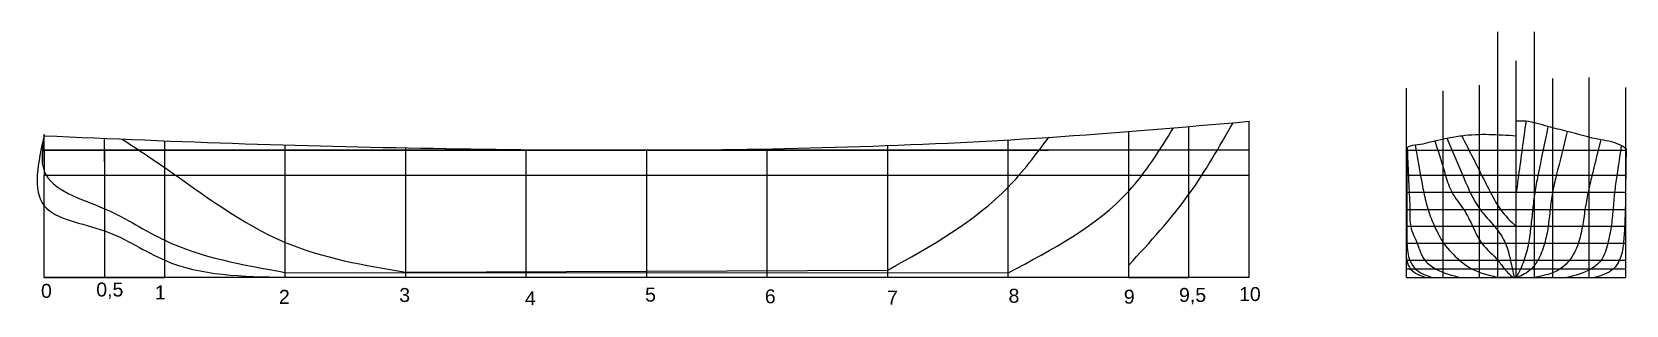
# Model space of a CAD drawing. Header units: millimetres. Extents: x -77483 to 13802, y 2154 to 17812.
import ezdxf

# ---------------------------------------------------------------- set-up
doc = ezdxf.new("R2010")
doc.units = ezdxf.units.MM
doc.styles.get("Standard").update_dxf_attribs({"font": 'arial.ttf'})

msp = doc.modelspace()

# ---------------------------------------------------------------- linework, layer by layer
at = {"color": 40, "true_color": 0xf8d731}
for p, q in [((6462, 3736), (6462, 17812)), ((8555, 3736), (8555, 17812)), ((-53777, 11036), (-53777, 11128))]:
    msp.add_line(p, q, dxfattribs=at)
at = {"color": 1}
for p, q in [((7509, 12003), (7509, 16155)), ((7509, 3736), (7509, 12003)), ((3325, 3736), (3325, 11036)), ((5416, 3736), (5416, 11036)), ((9600, 3736), (9600, 11036)), ((11691, 3736), (11691, 11036)), ((-62977, 4033), (-21577, 4012)), ((-56077, 4035), (-28477, 4165)), ((1234, 3736), (3325, 3736)), ((3325, 3736), (5416, 3736)), ((7509, 3736), (9600, 3736)), ((9600, 3736), (11691, 3736))]:
    msp.add_line(p, q, dxfattribs=at)
at = {"color": 7}
for p, q in [((5416, 11036), (5416, 14758)), ((9600, 11036), (9600, 15145)), ((11691, 11036), (11691, 15188)), ((13784, 10637), (13784, 14618)), ((1234, 11036), (1234, 14594)), ((3325, 11036), (3325, 14443)), ((-76777, 10306), (-76777, 11939)), ((-14677, 11036), (-14677, 12106)), ((-11227, 11036), (-11227, 12389)), ((-7777, 11036), (-7777, 12686)), ((-73327, 10360), (-73327, 11712)), ((-69877, 10537), (-69877, 11570)), ((-62977, 10306), (-62977, 11331)), ((-56077, 10668), (-56077, 11168)), ((-49177, 10900), (-49177, 11066)), ((-42277, 11010), (-42277, 11036)), ((-35377, 11036), (-35377, 11108)), ((-28477, 11036), (-28477, 11298)), ((-21577, 11036), (-21577, 11626)), ((1234, 11036), (13784, 11036)), ((5416, 3736), (6462, 3736))]:
    msp.add_line(p, q, dxfattribs=at)
at = {"color": 7, "true_color": 0xffffff}
for p, q in [((-7777, 11036), (-76777, 11036)), ((-76777, 11036), (-76777, 9576)), ((-69877, 9576), (-69877, 11036)), ((-62977, 9576), (-62977, 11036)), ((-56077, 9576), (-56077, 11036)), ((-49177, 9576), (-49177, 11036)), ((-42277, 9576), (-42277, 11036)), ((-35377, 9576), (-35377, 11036)), ((-28477, 9576), (-28477, 11036)), ((-21577, 9576), (-21577, 11036)), ((-14677, 9576), (-14677, 11036)), ((-7777, 9576), (-7777, 11036)), ((-7777, 9576), (-76777, 9576)), ((-76777, 3736), (-76777, 9576)), ((-69877, 3736), (-69877, 9576)), ((-62977, 3736), (-62977, 9576)), ((-56077, 3736), (-56077, 9576)), ((-49177, 3736), (-49177, 9576)), ((-42277, 3736), (-42277, 9576)), ((-35377, 3736), (-35377, 9576)), ((-28477, 3736), (-28477, 9576)), ((-21577, 3736), (-21577, 9576)), ((-14677, 3736), (-14677, 9576)), ((-7777, 3736), (-7777, 9576)), ((13784, 9576), (1234, 9576)), ((13784, 8602), (1234, 8602)), ((13784, 7629), (13784, 8602)), ((1234, 6656), (1234, 7629)), ((1234, 7629), (13784, 7629)), ((13784, 6655), (1234, 6656)), ((13784, 5682), (13784, 6655)), ((13784, 5682), (1234, 5682)), ((13784, 4709), (13784, 5682)), ((13784, 4709), (1234, 4709)), ((13784, 3736), (13784, 4709)), ((-7777, 3736), (-76777, 3736)), ((-76777, 3736), (-69877, 3736)), ((13784, 4222), (1234, 4222)), ((13784, 3736), (13784, 4222))]:
    msp.add_line(p, q, dxfattribs=at)
for p, q in [((-76777, 11036), (-65277, 11036)), ((-76777, 11036), (-76777, 11036)), ((-76777, 11036), (-73327, 11036)), ((-73327, 11036), (-73327, 3736)), ((-65277, 11036), (-53777, 11036)), ((-53777, 11036), (-53777, 11128)), ((-53777, 11036), (-42277, 11036)), ((-42277, 11036), (-30777, 11036)), ((-30777, 11036), (-19277, 11036)), ((-11227, 3736), (-11227, 11036)), ((1234, 9576), (1234, 11036)), ((13784, 9576), (13784, 11036)), ((1234, 3736), (1234, 9576)), ((13784, 3736), (13784, 9576)), ((-14677, 3736), (-11227, 3736)), ((1234, 3736), (13784, 3736))]:
    msp.add_line(p, q)
at = {"color": 5}
for p, q in [((1239, 9576), (1239, 9580)), ((7509, 3736), (6543, 3736))]:
    msp.add_line(p, q, dxfattribs=at)
at = {"color": 1}
for points in [[(-76777, 11923), (-76777, 7848), (-73327, 6414), (-69877, 4723), (-62977, 3753)], [(-76777, 11939), (-76777, 9833), (-73327, 7678), (-69877, 5870), (-62977, 4033)], [(-76777, 11861), (-65277, 11402), (-53777, 11128), (-42277, 11036), (-30777, 11221), (-19277, 11769), (-7777, 12686)], [(-21577, 4012), (-14677, 8688), (-12109, 12315)], [(-14677, 4440), (-11227, 8507), (-8703, 12606)], [(-72321, 11670), (-69877, 10034), (-62977, 5749), (-56077, 4035)], [(-28477, 4165), (-21577, 8917), (-19257, 11770)]]:
    msp.add_spline(points, degree=3, dxfattribs=at)
at = {"color": 5}
for points in [[(1234, 11036), (1270, 11168), (1724, 11331), (2856, 11570), (3542, 11712), (4390, 11861), (7509, 11861)], [(13802, 11108), (13526, 11298), (12347, 11626), (10434, 12106), (9327, 12389), (8062, 12686), (7509, 12686)], [(1239, 9576), (1239, 8602), (1239, 7629), (1239, 6655), (1252, 5682), (1427, 4709), (1747, 4222), (2725, 3736)]]:
    msp.add_spline(points, degree=3, dxfattribs=at)
for points, knots in [([(8062, 12686), (7922, 11649), (7781, 10612), (7641, 9576), (7597, 9251), (7553, 8926), (7509, 8602)], [-3138.430193, -3138.430193, -3138.430193, -3138.430193, 0, 0, 0, 982.903861, 982.903861, 982.903861, 982.903861]), ([(9327, 12389), (9134, 11452), (8942, 10514), (8750, 9576), (8684, 9252), (8552, 8608), (8461, 7628), (8340, 6655), (8236, 5669), (8012, 4857), (7760, 4211), (7594, 3896), (7509, 3736)], [-2869.967519, -2869.967519, -2869.967519, -2869.967519, 0, 0, 0, 990.675022, 1970.21471, 2950.251062, 3932.659454, 4940.57711, 5464.795576, 6009.057461, 6009.057461, 6009.057461, 6009.057461]), ([(10434, 12106), (10224, 11262), (10014, 10419), (9804, 9576), (9723, 9252), (9564, 8611), (9452, 7629), (9346, 6650), (9158, 5655), (8835, 4824), (8327, 4102), (7856, 3874), (7572, 3736)], [-2604.433862, -2604.433862, -2604.433862, -2604.433862, 0, 0, 0, 998.53693, 1980.315927, 2961.062199, 3955.096027, 5007.488539, 5619.100344, 6546.621772, 6546.621772, 6546.621772, 6546.621772]), ([(1240, 11066), (1239, 10569), (1239, 10072), (1239, 9576), (1239, 9251), (1238, 8602), (1241, 7629), (1231, 6655), (1268, 5683), (1151, 4851), (1493, 4025), (2014, 3850), (2355, 3736)], [-1489.900856, -1489.900856, -1489.900856, -1489.900856, 0, 0, 0, 974, 1947, 2920.5, 3894, 4867.018499, 5401.405064, 6415.454372, 6415.454372, 6415.454372, 6415.454372]), ([(1270, 11168), (1291, 10637), (1312, 10107), (1333, 9576), (1346, 9251), (1372, 8601), (1442, 7634), (1385, 6612), (1882, 5691), (2146, 4721), (3105, 4048), (3845, 3859), (4330, 3736)], [-1591.76153, -1591.76153, -1591.76153, -1591.76153, 0, 0, 0, 974.993333, 1948.987686, 2923.770867, 3965.213257, 5037.654397, 5826.837519, 7324.864555, 7324.864555, 7324.864555, 7324.864555]), ([(1724, 11331), (1828, 10746), (1931, 10161), (2035, 9576), (2092, 9251), (2208, 8596), (2442, 7608), (2831, 6629), (3363, 5584), (4144, 4791), (5181, 4030), (6003, 3852), (6543, 3736)], [-1782.847445, -1782.847445, -1782.847445, -1782.847445, 0, 0, 0, 990.858214, 1994.229531, 3037.81865, 4147.679565, 5483.326974, 6337.711547, 7966.889561, 7966.889561, 7966.889561, 7966.889561]), ([(2856, 11570), (3012, 11058), (3168, 10546), (3325, 10034), (3372, 9881), (3418, 9729), (3465, 9576), (3567, 9240), (3786, 8524), (4538, 7677), (5025, 6660), (5507, 5554), (6360, 4931), (6839, 4183), (7162, 3891), (7333, 3736)], [-2063.153703, -2063.153703, -2063.153703, -2063.153703, -474.034058, -474.034058, -474.034058, 0, 0, 0, 1041.909785, 2223.844639, 3324.707142, 4431.22341, 5775.809963, 6387.421768, 7076.854143, 7076.854143, 7076.854143, 7076.854143]), ([(3542, 11712), (3844, 11000), (4147, 10288), (4449, 9576), (4588, 9249), (4873, 8577), (5437, 7555), (6274, 6711), (6938, 5751), (7148, 4876), (7290, 4222), (7361, 3898), (7396, 3736)], [-2322.978524, -2322.978524, -2322.978524, -2322.978524, 0, 0, 0, 1065.910409, 2193.575696, 3467.697453, 4622.402285, 5637.130327, 6135.746412, 6633.171783, 6633.171783, 6633.171783, 6633.171783]), ([(4390, 11861), (4775, 11099), (5161, 10337), (5546, 9576), (5710, 9251), (6044, 8592), (6599, 7537), (7190, 6965), (7509, 6655)], [-2565.006152, -2565.006152, -2565.006152, -2565.006152, 0, 0, 0, 1093.01967, 2220.684958, 3544.433895, 3544.433895, 3544.433895, 3544.433895]), ([(12347, 11626), (12299, 11429), (12251, 11232), (12203, 11036), (12085, 10549), (11966, 10062), (11848, 9576), (11769, 9252), (11612, 8608), (11441, 7631), (11308, 6648), (11088, 5640), (10668, 4776), (9829, 3996), (9074, 3841), (8562, 3736)], [-2109.205779, -2109.205779, -2109.205779, -2109.205779, -1502.342931, -1502.342931, -1502.342931, 0, 0, 0, 999.875992, 1988.488151, 2973.629384, 3975.800153, 5076.220527, 5798.202522, 7326.533965, 7326.533965, 7326.533965, 7326.533965]), ([(13526, 11298), (13441, 10724), (13356, 10150), (13271, 9576), (13223, 9252), (13127, 8605), (13056, 7628), (12960, 6647), (12764, 5665), (12483, 4743), (11612, 4027), (10887, 3852), (10406, 3736)], [-1740.580309, -1740.580309, -1740.580309, -1740.580309, 0, 0, 0, 982.903861, 1959.785635, 2939.14831, 3931.790366, 4984.56432, 5725.194458, 7192.989062, 7192.989062, 7192.989062, 7192.989062]), ([(13802, 11108), (13795, 10597), (13787, 10086), (13779, 9576), (13774, 9251), (13764, 8602), (13761, 7628), (13717, 6654), (13666, 5674), (13518, 4815), (12979, 4014), (12382, 3847), (11986, 3736)], [-1532.052682, -1532.052682, -1532.052682, -1532.052682, 0, 0, 0, 974.086752, 1947.160747, 2921.402118, 3897.344355, 4899.029436, 5495.849342, 6678.338242, 6678.338242, 6678.338242, 6678.338242])]:
    msp.add_open_spline(points, degree=3, knots=knots, dxfattribs=at)

# ---------------------------------------------------------------- texts
at = {"color": 1, "char_height": 800, "attachment_point": 1}
for s, width, gutter_width, insert in [('0', 468.35, 1.49, (-76963, 3371)), ('0,5', 4439.72, 12.5, (-73797, 3450)), ('1', 3293, 12.5, (-70441, 3281)), ('2', 3879.79, 12.5, (-63339, 3028)), ('3', 4775.71, 12.5, (-56448, 3135)), ('4', 4766.65, 12.5, (-49245, 2954)), ('5', 3557.67, 12.5, (-42371, 3157)), ('6', 2998.68, 12.5, (-35514, 3060)), ('7', 3061.67, 12.5, (-28518, 2989)), ('8', 4820.84, 12.5, (-21560, 3090)), ('9', 3288.36, 12.5, (-14959, 3039)), ('9,5', 3886.3, 12.5, (-11798, 3140)), ('10', 3232.44, 12.5, (-8363, 3189))]:
    msp.add_mtext_dynamic_manual_height_columns(s, width=width, gutter_width=gutter_width, heights=[0], dxfattribs=dict(at, insert=insert))

doc.saveas('drawing.dxf')
